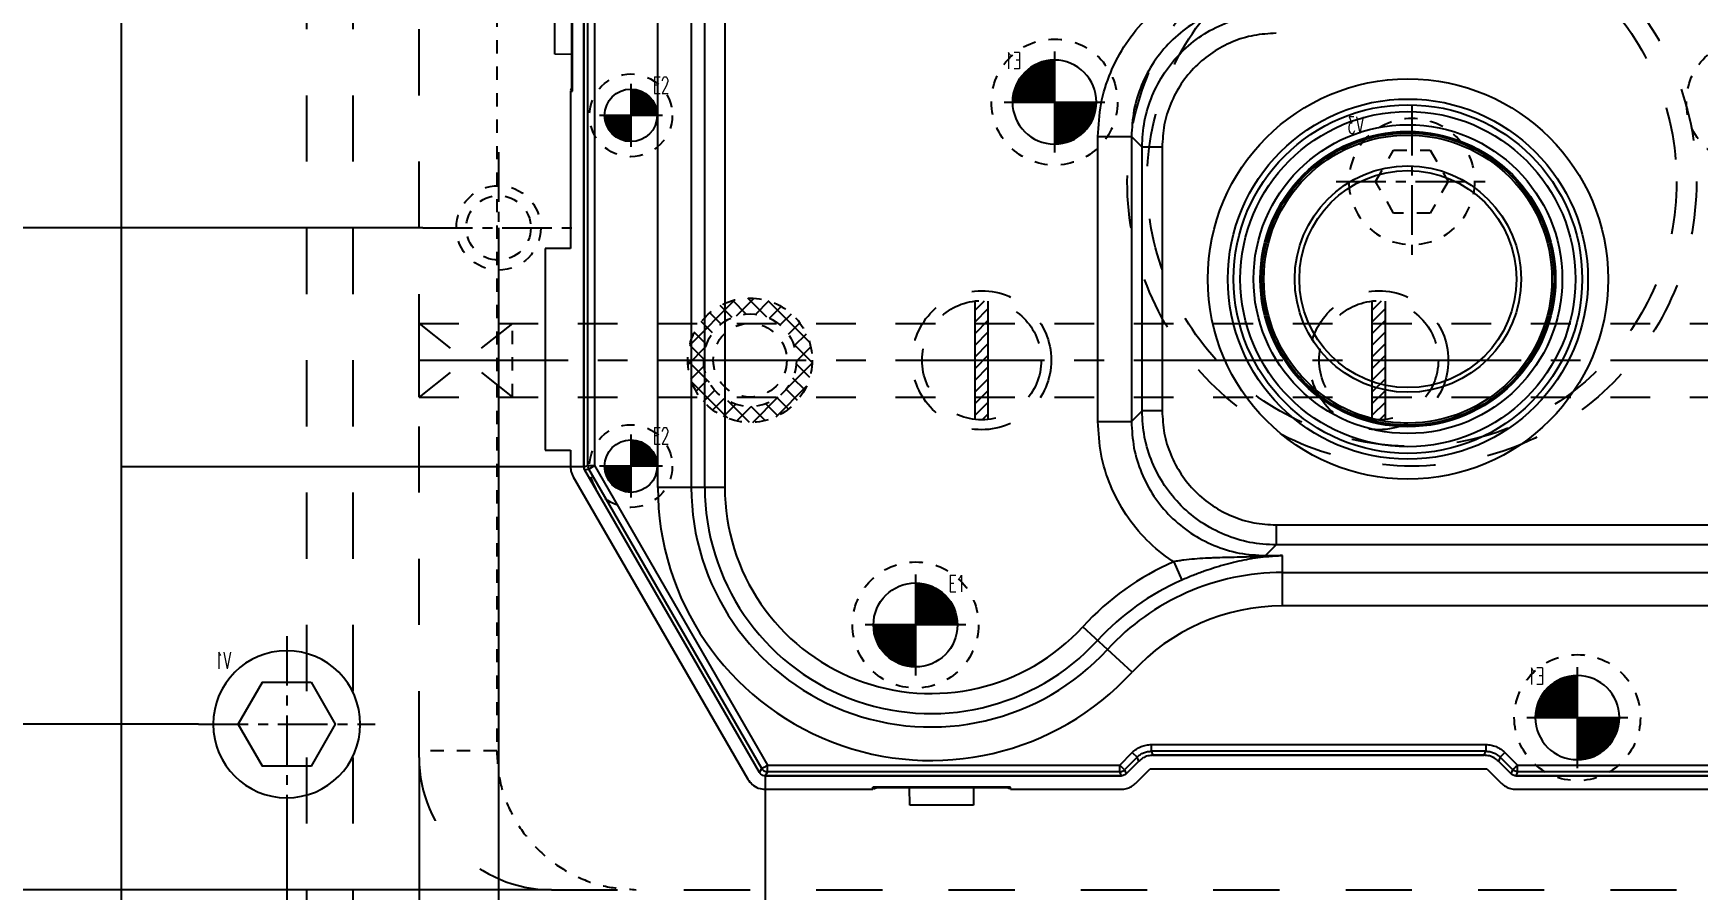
# Model space of a CAD drawing. Extents: x 14103 to 19353, y -3233 to 932.
# Drawn here: x 14366.6 to 14618.1, y -335.9 to -206.5 of the extents above; entities that cross this region are included whole.
import ezdxf
from ezdxf.enums import TextEntityAlignment as Align

# ---------------------------------------------------------------- set-up
doc = ezdxf.new("R2010")
doc.units = 0
doc.header["$LTSCALE"] = 20
doc.header["$MEASUREMENT"] = 0
doc.linetypes.add('CENTER', pattern=[0.6, 0.375, -0.075, 0.075, -0.075])
doc.linetypes.add('HIDDEN', pattern=[0.2, 0.1, -0.1])
doc.layers.get('0').update_dxf_attribs({"linetype": 'CONTINUOUS'})
doc.layers.get('DEFPOINTS').update_dxf_attribs({"linetype": 'CONTINUOUS'})
for name, color, linetype in [('4a', 7, 'CONTINUOUS'), ('CENTER', 1, 'CENTER'), ('DEFAULT_2', 8, 'HIDDEN'), ('DIM', 3, 'CONTINUOUS'), ('epin', 3, 'CONTINUOUS'), ('HIDDEN', 2, 'HIDDEN'), ('HOLD DOWN', 7, 'CONTINUOUS'), ('OIL', 7, 'CONTINUOUS'), ('SCREW', 7, 'CONTINUOUS'), ('SUP', 4, 'HIDDEN'), ('WATER', 9, 'HIDDEN')]:
    doc.layers.add(name, color=color, linetype=linetype)
doc.styles.add('lxy2', font='txt.shx', dxfattribs={"width": 0.6})
doc.dimstyles.new('10', dxfattribs={"dimtxt": 10, "dimasz": 5, "dimexe": 2.5, "dimexo": 0, "dimgap": 1, "dimtad": 0, "dimdsep": 46, "dimtxsty": 'lxy2', "dimcen": -3, "dimclrd": 113, "dimclre": 113, "dimclrt": 3, "dimazin": 2, "dimtfac": 1, "dimtofl": 0, "dimtmove": 0, "dimatfit": 3, "dimfxl": 1, "dimtolj": 1, "dimtzin": 0, "dimarcsym": 0})

# ---------------------------------------------------------------- blocks, each defined once
blk = doc.blocks.new('epin')
at = {"color": 0, "const_width": 0.5}
for points in [[(0.25, 0, 0.414214), (0, 0.25, 0.414214)], [(-0.25, 0, 0.414214), (0, -0.25, 0.414214)]]:
    blk.add_lwpolyline(points, format="xyb", dxfattribs=at)
at = {"color": 0, "linetype": 'ByBlock'}
blk.add_circle((0, 0), 0.5, dxfattribs=at)
at = {"layer": 'CENTER'}
for p, q in [((0, 0.6), (0, -0.6)), ((0.6, 0), (-0.6, 0))]:
    blk.add_line(p, q, dxfattribs=at)
blk = doc.blocks.new('AC_LXY_BLK520')
at = {"layer": 'epin', "xscale": 7.938000000000102, "yscale": 7.937999999999988, "zscale": 7.938}
blk.add_blockref('epin', (0, 0), dxfattribs=at)
at = {"layer": 'epin', "style": 'lxy2', "width": 0.6}
blk.add_text('E2', height=2.5, dxfattribs=at).set_placement((4.57, 4.57), align=Align.MIDDLE_CENTER)
blk = doc.blocks.new('AC_LXY_BLK547')
at = {"layer": 'epin', "xscale": 12.70000000000073, "yscale": 12.70000000000005, "zscale": 12.7}
blk.add_blockref('epin', (0, 0), dxfattribs=at)
at = {"layer": 'epin', "style": 'lxy2', "width": 0.6}
blk.add_text('E1', height=2.5, dxfattribs=at).set_placement((6.26, 6.26), align=Align.MIDDLE_CENTER)
blk = doc.blocks.new('AC_LXY_BLK549')
at = {"layer": 'epin', "xscale": 12.70000000000073, "yscale": 12.70000000000005, "zscale": 12.7}
blk.add_blockref('epin', (0, 0), dxfattribs=at)
at = {"layer": 'epin', "style": 'lxy2', "width": 0.6}
blk.add_text('E1', height=2.5, dxfattribs=at).set_placement((6.26, 6.26), align=Align.MIDDLE_CENTER)
blk = doc.blocks.new('*D158')
at = {"layer": 'DEFPOINTS', "color": 0}
for p in [(14749.94, 164.09), (14184.04, -235.91), (14425.51, -235.91)]:
    blk.add_point(p, dxfattribs=at)
at = {"layer": 'DIM', "color": 113, "lineweight": -2}
blk.add_line((14425.51, -235.91), (14184.04, -235.91), dxfattribs=at)
at = {"layer": 'DIM', "color": 3, "insert": (14176.04, -235.91), "char_height": 10, "attachment_point": 5, "style": 'lxy2'}
blk.add_mtext('\\A1;400', dxfattribs=at)
blk = doc.blocks.new('*D285')
at = {"layer": 'DEFPOINTS', "color": 0, "linetype": 'Continuous'}
for p in [(14749.94, 164.09), (14436.94, -235.91), (14436.94, -553.81)]:
    blk.add_point(p, dxfattribs=at)
at = {"layer": 'OIL', "color": 113, "linetype": 'Continuous', "lineweight": -2}
blk.add_line((14436.94, -235.91), (14436.94, -553.81), dxfattribs=at)
at = {"layer": 'OIL', "color": 3, "linetype": 'Continuous', "insert": (14436.94, -561.81), "char_height": 10, "attachment_point": 5, "rotation": 90, "style": 'lxy2'}
blk.add_mtext('\\A1;313', dxfattribs=at)
blk = doc.blocks.new('*D174')
at = {"layer": 'DEFPOINTS', "color": 0}
for p in [(14749.94, 164.09), (14184.04, -335.91), (14193.61, -335.91)]:
    blk.add_point(p, dxfattribs=at)
at = {"layer": 'DIM', "color": 113, "lineweight": -2}
blk.add_line((14193.61, -335.91), (14184.04, -335.91), dxfattribs=at)
at = {"layer": 'DIM', "color": 3, "insert": (14176.04, -335.91), "char_height": 10, "attachment_point": 5, "style": 'lxy2'}
blk.add_mtext('\\A1;500', dxfattribs=at)
blk = doc.blocks.new('*D173')
at = {"layer": 'DEFPOINTS', "color": 0}
for p in [(14749.94, 164.09), (14184.04, -380.91), (14399.94, -380.91)]:
    blk.add_point(p, dxfattribs=at)
at = {"layer": 'DIM', "color": 113, "lineweight": -2}
blk.add_line((14399.94, -380.91), (14184.04, -380.91), dxfattribs=at)
at = {"layer": 'DIM', "color": 3, "insert": (14175.04, -380.91), "char_height": 10, "attachment_point": 5, "style": 'lxy2'}
blk.add_mtext('\\A1;545', dxfattribs=at)
blk = doc.blocks.new('*D172')
at = {"layer": 'DEFPOINTS', "color": 0}
for p in [(14749.94, 164.09), (14184.04, -355.91), (14436.61, -355.91)]:
    blk.add_point(p, dxfattribs=at)
at = {"layer": 'DIM', "color": 113, "lineweight": -2}
blk.add_line((14436.61, -355.91), (14184.04, -355.91), dxfattribs=at)
at = {"layer": 'DIM', "color": 3, "insert": (14175.54, -355.91), "char_height": 10, "attachment_point": 5, "style": 'lxy2'}
blk.add_mtext('\\A1;520', dxfattribs=at)
blk = doc.blocks.new('*D171')
at = {"layer": 'DEFPOINTS', "color": 0}
for p in [(14749.94, 164.09), (14184.04, -310.91), (14391.61, -310.91)]:
    blk.add_point(p, dxfattribs=at)
at = {"layer": 'DIM', "color": 113, "lineweight": -2}
blk.add_line((14391.61, -310.91), (14184.04, -310.91), dxfattribs=at)
at = {"layer": 'DIM', "color": 3, "insert": (14175.04, -310.91), "char_height": 10, "attachment_point": 5, "style": 'lxy2'}
blk.add_mtext('\\A1;475', dxfattribs=at)
blk = doc.blocks.new('*D169')
at = {"layer": 'DEFPOINTS', "color": 0}
for p in [(14749.94, 164.09), (14184.04, -535.91), (14199.94, -535.91)]:
    blk.add_point(p, dxfattribs=at)
at = {"layer": 'DIM', "color": 113, "lineweight": -2}
blk.add_line((14199.94, -535.91), (14184.04, -535.91), dxfattribs=at)
at = {"layer": 'DIM', "color": 3, "insert": (14176.04, -535.91), "char_height": 10, "attachment_point": 5, "style": 'lxy2'}
blk.add_mtext('\\A1;700', dxfattribs=at)
blk = doc.blocks.new('*D168')
at = {"layer": 'DEFPOINTS', "color": 0, "linetype": 'Continuous'}
for p in [(14749.94, 164.09), (14499.94, -369.24), (14499.94, -553.81)]:
    blk.add_point(p, dxfattribs=at)
at = {"layer": 'OIL', "color": 113, "linetype": 'Continuous', "lineweight": -2}
blk.add_line((14499.94, -369.24), (14499.94, -553.81), dxfattribs=at)
at = {"layer": 'OIL', "color": 3, "linetype": 'Continuous', "insert": (14499.94, -562.31), "char_height": 10, "attachment_point": 5, "rotation": 90, "style": 'lxy2'}
blk.add_mtext('\\A1;250', dxfattribs=at)
blk = doc.blocks.new('*D167')
at = {"layer": 'DEFPOINTS', "color": 0, "linetype": 'Continuous'}
for p in [(14749.94, 164.09), (14449.94, -367.02), (14449.94, -553.81)]:
    blk.add_point(p, dxfattribs=at)
at = {"layer": 'OIL', "color": 113, "linetype": 'Continuous', "lineweight": -2}
blk.add_line((14449.94, -367.02), (14449.94, -553.81), dxfattribs=at)
at = {"layer": 'OIL', "color": 3, "linetype": 'Continuous', "insert": (14449.94, -561.81), "char_height": 10, "attachment_point": 5, "rotation": 90, "style": 'lxy2'}
blk.add_mtext('\\A1;300', dxfattribs=at)
blk = doc.blocks.new('*D166')
at = {"layer": 'DEFPOINTS', "color": 0, "linetype": 'Continuous'}
for p in [(14749.94, 164.09), (14199.94, -535.91), (14199.94, -553.81)]:
    blk.add_point(p, dxfattribs=at)
at = {"layer": 'OIL', "color": 113, "linetype": 'Continuous', "lineweight": -2}
blk.add_line((14199.94, -535.91), (14199.94, -553.81), dxfattribs=at)
at = {"layer": 'OIL', "color": 3, "linetype": 'Continuous', "insert": (14199.94, -562.31), "char_height": 10, "attachment_point": 5, "rotation": 90, "style": 'lxy2'}
blk.add_mtext('\\A1;550', dxfattribs=at)
blk = doc.blocks.new('*D165')
at = {"layer": 'DEFPOINTS', "color": 0, "linetype": 'Continuous'}
for p in [(14749.94, 164.09), (14244.94, -535.91), (14244.94, -553.81)]:
    blk.add_point(p, dxfattribs=at)
at = {"layer": 'OIL', "color": 113, "linetype": 'Continuous', "lineweight": -2}
blk.add_line((14244.94, -535.91), (14244.94, -553.81), dxfattribs=at)
at = {"layer": 'OIL', "color": 3, "linetype": 'Continuous', "insert": (14244.94, -562.31), "char_height": 10, "attachment_point": 5, "rotation": 90, "style": 'lxy2'}
blk.add_mtext('\\A1;505', dxfattribs=at)
blk = doc.blocks.new('*D164')
at = {"layer": 'DEFPOINTS', "color": 0, "linetype": 'Continuous'}
for p in [(14749.94, 164.09), (14404.94, -324.24), (14404.94, -553.81)]:
    blk.add_point(p, dxfattribs=at)
at = {"layer": 'OIL', "color": 113, "linetype": 'Continuous', "lineweight": -2}
blk.add_line((14404.94, -324.24), (14404.94, -553.81), dxfattribs=at)
at = {"layer": 'OIL', "color": 3, "linetype": 'Continuous', "insert": (14404.94, -562.81), "char_height": 10, "attachment_point": 5, "rotation": 90, "style": 'lxy2'}
blk.add_mtext('\\A1;345', dxfattribs=at)
blk = doc.blocks.new('*D163')
at = {"layer": 'DEFPOINTS', "color": 0, "linetype": 'Continuous'}
for p in [(14749.94, 164.09), (14379.94, -360.91), (14379.94, -553.81)]:
    blk.add_point(p, dxfattribs=at)
at = {"layer": 'OIL', "color": 113, "linetype": 'Continuous', "lineweight": -2}
blk.add_line((14379.94, -360.91), (14379.94, -553.81), dxfattribs=at)
at = {"layer": 'OIL', "color": 3, "linetype": 'Continuous', "insert": (14379.94, -562.31), "char_height": 10, "attachment_point": 5, "rotation": 90, "style": 'lxy2'}
blk.add_mtext('\\A1;370', dxfattribs=at)
blk = doc.blocks.new('*D161')
at = {"layer": 'DEFPOINTS', "color": 0}
for p in [(14749.94, 164.09), (14184.04, -335.91), (14444.94, -335.91)]:
    blk.add_point(p, dxfattribs=at)
at = {"layer": 'DIM', "color": 113, "lineweight": -2}
blk.add_line((14444.94, -335.91), (14184.04, -335.91), dxfattribs=at)
at = {"layer": 'DIM', "color": 3, "insert": (14176.04, -335.91), "char_height": 10, "attachment_point": 5, "style": 'lxy2'}
blk.add_mtext('\\A1;500', dxfattribs=at)
blk = doc.blocks.new('*D160')
at = {"layer": 'DEFPOINTS', "color": 0, "linetype": 'Continuous'}
for p in [(14749.94, 164.09), (14424.94, -315.91), (14424.94, -553.81)]:
    blk.add_point(p, dxfattribs=at)
at = {"layer": 'OIL', "color": 113, "linetype": 'Continuous', "lineweight": -2}
blk.add_line((14424.94, -315.91), (14424.94, -553.81), dxfattribs=at)
at = {"layer": 'OIL', "color": 3, "linetype": 'Continuous', "insert": (14424.94, -562.81), "char_height": 10, "attachment_point": 5, "rotation": 90, "style": 'lxy2'}
blk.add_mtext('\\A1;325', dxfattribs=at)
blk = doc.blocks.new('AC_LXY_BLK610')
at = {"layer": 'SCREW', "color": 1, "linetype": 'CENTER'}
for p, q in [((0, 13.33), (0, -13.34)), ((13.33, 0), (-13.34, 0))]:
    blk.add_line(p, q, dxfattribs=at)
at = {"layer": 'SCREW', "color": 0, "linetype": 'ByBlock'}
blk.add_lwpolyline([(-3.67, 6.35), (-7.33, 0), (-3.67, -6.35), (3.67, -6.35), (7.33, 0), (3.67, 6.35)], close=True, dxfattribs=at)
blk.add_circle((0, 0), 11.11, dxfattribs=at)
at = {"layer": 'SCREW', "style": 'lxy2', "width": 0.6}
blk.add_text('V1', height=2.5, dxfattribs=at).set_placement((9.63, 9.63), align=Align.MIDDLE_CENTER)
blk = doc.blocks.new('AC_LXY_BLK518')
at = {"layer": 'SCREW', "color": 1, "linetype": 'CENTER'}
for p, q in [((0, 11.43), (0, -11.43)), ((11.43, 0), (-11.43, 0))]:
    blk.add_line(p, q, dxfattribs=at)
at = {"layer": 'SCREW', "color": 2, "linetype": 'HIDDEN'}
blk.add_lwpolyline([(-2.75, 4.76), (-5.5, 0), (-2.75, -4.76), (2.75, -4.76), (5.5, 0), (2.75, 4.76)], close=True, dxfattribs=at)
blk.add_circle((0, 0), 9.52, dxfattribs=at)
at = {"layer": 'SCREW', "style": 'lxy2', "width": 0.6}
blk.add_text('V3', height=2.5, dxfattribs=at).set_placement((8.5, 8.5), align=Align.MIDDLE_CENTER)

msp = doc.modelspace()

# ---------------------------------------------------------------- hatches: boundary and pattern name
at = {"layer": 'WATER', "linetype": 'ByBlock'}
h = msp.add_hatch(dxfattribs=at)
h.set_pattern_fill('ANSI37', color=256, scale=15, angle=90, style=0)
h.set_pattern_definition([(135, (15216.2398, -15460.852), (-1.32582521, -1.32582521), []), (225, (15216.2398, -15460.852), (1.32582521, -1.32582521), [])])
edge = h.paths.add_edge_path(flags=16)
edge.add_arc((14474.946, -255.91), 7, 0, 360)
edge = h.paths.add_edge_path()
edge.add_arc((14474.946, -255.91), 9.396, 0, 360)
at = {"layer": 'WATER', "linetype": 'Continuous'}
h = msp.add_hatch(dxfattribs=at)
h.set_pattern_fill('ANSI31', color=4, scale=10, style=0)
h.set_pattern_definition([(45, (13074.4322, 1424.9012), (-0.8838835, 0.8838835), [])])
h.paths.add_polyline_path([(14510.942, -246.965, 0.0278424), (14509.942, -246.91), (14509.942, -250.35), (14510.942, -250.35)])
h.paths.add_polyline_path([(14509.942, -246.91, 0.0278424), (14508.942, -246.965), (14508.942, -250.35), (14509.942, -250.35)])
h.paths.add_polyline_path([(14509.942, -250.35), (14508.942, -250.35), (14508.942, -255.91), (14509.942, -255.91)])
h.paths.add_polyline_path([(14510.942, -250.35), (14509.942, -250.35), (14509.942, -255.91), (14510.942, -255.91)])
h.paths.add_polyline_path([(14510.942, -255.91), (14509.942, -255.91), (14509.942, -261.47), (14510.942, -261.47)])
h.paths.add_polyline_path([(14509.942, -255.91), (14508.942, -255.91), (14508.942, -261.47), (14509.942, -261.47)])
h.paths.add_polyline_path([(14509.942, -261.47), (14508.942, -261.47), (14508.942, -264.854, 0.0278424), (14509.942, -264.91)])
h.paths.add_polyline_path([(14510.942, -261.47), (14509.942, -261.47), (14509.942, -264.91, 0.0278424), (14510.942, -264.854)])
h = msp.add_hatch(dxfattribs=at)
h.set_pattern_fill('ANSI31', color=4, scale=10, style=0)
h.set_pattern_definition([(45, (13134.4322, 1424.9012), (-0.8838835, 0.8838835), [])])
h.paths.add_polyline_path([(14570.942, -246.965, 0.0278424), (14569.942, -246.91), (14569.942, -250.35), (14570.942, -250.35)])
h.paths.add_polyline_path([(14569.942, -246.91, 0.0278424), (14568.942, -246.965), (14568.942, -250.35), (14569.942, -250.35)])
h.paths.add_polyline_path([(14569.942, -250.35), (14568.942, -250.35), (14568.942, -255.91), (14569.942, -255.91)])
h.paths.add_polyline_path([(14570.942, -250.35), (14569.942, -250.35), (14569.942, -255.91), (14570.942, -255.91)])
h.paths.add_polyline_path([(14570.942, -255.91), (14569.942, -255.91), (14569.942, -261.47), (14570.942, -261.47)])
h.paths.add_polyline_path([(14569.942, -255.91), (14568.942, -255.91), (14568.942, -261.47), (14569.942, -261.47)])
h.paths.add_polyline_path([(14569.942, -261.47), (14568.942, -261.47), (14568.942, -264.854, 0.0278424), (14569.942, -264.91)])
h.paths.add_polyline_path([(14570.942, -261.47), (14569.942, -261.47), (14569.942, -264.91, 0.0278424), (14570.942, -264.854)])

# ---------------------------------------------------------------- linework, layer by layer
at = {"layer": '4a', "color": 4, "linetype": 'Continuous'}
for p, q in [((14461.01, -275.115), (14461.01, 44.32)), ((14466.072, 44.32), (14466.072, -275.115)), ((14449.846, -272), (14449.846, 41.815)), ((14450.449, -271.838), (14450.449, 41.815)), ((14451.464, 41.815), (14451.464, -271.838)), ((14468.099, -275.115), (14468.099, 42.293)), ((14471.137, 42.293), (14471.137, -275.115)), ((14448.01, -214.77), (14448.01, -194.953)), ((14448.108, -215.261), (14448.108, -194.462)), ((14445.432, -209.687), (14445.432, -200.036)), ((14448.01, -209.695), (14445.432, -209.687)), ((14447.814, -215.261), (14447.814, -239.019)), ((14447.814, -215.261), (14448.108, -215.261)), ((14447.855, -215.16), (14448.01, -214.77)), ((14527.51, -265.174), (14527.51, -222.126)), ((14527.51, -222.126), (14532.572, -222.126)), ((14532.572, -222.126), (14532.572, -265.174)), ((14534.173, -223.727), (14532.572, -222.126)), ((14534.173, -263.573), (14534.173, -223.727)), ((14537.211, -223.727), (14534.173, -223.727)), ((14537.211, -223.727), (14537.211, -263.573)), ((14443.986, -239.019), (14443.986, -269.52)), ((14447.814, -239.019), (14443.986, -239.019)), ((14532.572, -265.174), (14534.173, -263.573)), ((14537.211, -263.573), (14534.173, -263.573)), ((14527.51, -265.174), (14532.572, -265.174)), ((14443.986, -269.52), (14447.814, -269.52)), ((14447.814, -269.52), (14447.814, -272.001)), ((14448.222, -273.522), (14474.601, -319.212)), ((14449.846, -272), (14450.449, -271.838)), ((14450.585, -272.345), (14449.982, -272.507)), ((14476.36, -318.195), (14449.982, -272.507)), ((14450.449, -271.838), (14451.464, -271.838)), ((14450.585, -272.345), (14451.464, -271.838)), ((14476.708, -317.592), (14450.585, -272.345)), ((14451.464, -271.838), (14477.587, -317.084)), ((14471.137, -275.115), (14461.01, -275.115)), ((14554.424, -280.786), (14643.956, -280.786)), ((14554.424, -280.786), (14554.424, -283.823)), ((14554.424, -283.823), (14552.823, -285.425)), ((14640.918, -283.823), (14554.424, -283.823)), ((14538.952, -286.359), (14540.172, -289.141)), ((14552.823, -285.523), (14552.823, -285.425)), ((14552.823, -285.425), (14555.383, -285.425)), ((14555.383, -293.042), (14555.383, -285.425)), ((14555.383, -287.98), (14712.064, -287.98)), ((14712.064, -293.042), (14555.383, -293.042)), ((14532.694, -303.017), (14525.232, -296.171)), ((14535.576, -313.979), (14586.116, -313.979)), ((14535.576, -313.979), (14535.576, -314.993)), ((14586.116, -313.979), (14586.116, -314.993)), ((14530.797, -317.084), (14532.702, -315.173)), ((14533.42, -315.889), (14531.516, -317.8)), ((14533.671, -316.492), (14531.767, -318.404)), ((14532.702, -315.173), (14533.42, -315.889)), ((14533.671, -316.492), (14533.42, -315.889)), ((14586.116, -314.993), (14535.576, -314.993)), ((14535.576, -314.993), (14535.827, -315.597)), ((14585.865, -315.597), (14535.827, -315.597)), ((14585.865, -315.597), (14586.116, -314.993)), ((14588.272, -315.889), (14588.021, -316.492)), ((14589.925, -318.404), (14588.021, -316.492)), ((14588.991, -315.173), (14588.272, -315.889)), ((14590.176, -317.8), (14588.272, -315.889)), ((14588.991, -315.173), (14590.895, -317.084)), ((14476.36, -318.195), (14476.708, -317.592)), ((14477.587, -318.099), (14477.238, -318.703)), ((14531.048, -318.703), (14477.238, -318.703)), ((14477.587, -317.084), (14530.797, -317.084)), ((14477.587, -318.099), (14477.587, -317.084)), ((14530.797, -318.099), (14477.587, -318.099)), ((14531.516, -317.8), (14530.797, -317.084)), ((14530.797, -318.099), (14530.797, -317.084)), ((14531.048, -318.703), (14530.797, -318.099)), ((14531.516, -317.8), (14531.767, -318.404)), ((14533.205, -319.838), (14535.407, -317.628)), ((14535.407, -317.628), (14586.285, -317.628)), ((14586.285, -317.628), (14588.487, -319.838)), ((14589.925, -318.404), (14590.176, -317.8)), ((14590.895, -318.099), (14590.644, -318.703)), ((14631.341, -318.703), (14590.644, -318.703)), ((14590.895, -317.084), (14631.091, -317.084)), ((14590.895, -318.099), (14590.895, -317.084)), ((14631.091, -318.099), (14590.895, -318.099)), ((14477.237, -320.734), (14493.491, -320.734)), ((14514.291, -320.44), (14493.491, -320.44)), ((14493.491, -320.734), (14493.491, -320.44)), ((14493.593, -320.693), (14493.982, -320.538)), ((14513.8, -320.538), (14493.982, -320.538)), ((14499.065, -323.116), (14499.057, -320.538)), ((14508.725, -320.538), (14508.716, -323.116)), ((14514.189, -320.693), (14513.8, -320.538)), ((14514.291, -320.734), (14514.291, -320.44)), ((14514.291, -320.734), (14531.049, -320.734)), ((14590.643, -320.734), (14631.342, -320.734)), ((14508.716, -323.116), (14499.065, -323.116))]:
    msp.add_line(p, q, dxfattribs=at)
msp.add_lwpolyline([(14450.585, -272.345), (14450.511, -272.185), (14450.465, -272.014), (14450.449, -271.838)], dxfattribs=at)
for radius in [30.244, 27.207, 26.335, 25.323, 23.327, 22.313, 22.072, 21.762, 17.105, 16.4]:
    msp.add_circle((14574.347, -243.65), radius, dxfattribs=at)
for centre, radius, start, end in [((14502.282, -275.115), 41.272, 180, 317.46377), ((14502.282, -275.115), 36.21, 180, 317.46377), ((14502.282, -275.115), 34.183, 180, 317.46377), ((14502.282, -275.115), 31.145, 180, 317.46377), ((14555.383, -323.835), 40.92, 113.67528, 137.46377), ((14555.383, -323.835), 37.882, 113.67528, 137.46377), ((14555.383, -323.835), 35.855, 90, 137.46377), ((14555.383, -323.835), 30.792, 90, 137.46377)]:
    msp.add_arc(centre, radius, start, end, dxfattribs=at)
for points in [[(14527.51, -222.126), (14527.995, -217.181), (14529.434, -212.429), (14531.771, -208.053), (14534.916, -204.219), (14538.75, -201.073), (14543.127, -198.737), (14547.878, -197.298), (14552.823, -196.812)], [(14552.823, -201.875), (14548.863, -202.259), (14545.058, -203.407), (14541.555, -205.274), (14538.488, -207.79), (14535.972, -210.858), (14534.104, -214.361), (14532.957, -218.165), (14532.572, -222.126)], [(14534.173, -223.727), (14534.565, -219.773), (14535.718, -215.974), (14537.588, -212.474), (14540.105, -209.407), (14543.172, -206.891), (14546.672, -205.02), (14550.471, -203.867), (14554.424, -203.476)], [(14554.424, -206.514), (14551.062, -206.844), (14547.831, -207.822), (14544.855, -209.411), (14542.248, -211.55), (14540.109, -214.157), (14538.52, -217.133), (14537.541, -220.364), (14537.211, -223.727)], [(14554.424, -283.823), (14550.471, -283.432), (14546.672, -282.279), (14543.172, -280.409), (14540.105, -277.892), (14537.588, -274.825), (14535.718, -271.325), (14534.565, -267.526), (14534.173, -263.573)], [(14537.211, -263.573), (14537.541, -266.935), (14538.52, -270.166), (14540.109, -273.142), (14542.248, -275.749), (14544.855, -277.888), (14547.831, -279.477), (14551.062, -280.456), (14554.424, -280.786)], [(14538.952, -286.359), (14538.75, -286.226), (14534.916, -283.081), (14531.771, -279.247), (14529.434, -274.87), (14527.995, -270.119), (14527.51, -265.174)], [(14532.572, -265.174), (14532.957, -269.134), (14534.104, -272.938), (14535.972, -276.441), (14538.488, -279.509), (14541.555, -282.025), (14545.058, -283.892), (14548.863, -285.04), (14552.823, -285.425)], [(14447.814, -272.001), (14447.861, -272.529), (14447.998, -273.041), (14448.222, -273.522)], [(14449.982, -272.507), (14449.861, -272.176), (14449.898, -272.027)], [(14552.823, -285.523), (14552.301, -285.549), (14551.804, -285.572), (14551.322, -285.594), (14550.849, -285.613), (14549.92, -285.646), (14549.007, -285.673), (14547.219, -285.718), (14545.47, -285.764), (14545.038, -285.778), (14544.608, -285.794), (14543.758, -285.833), (14542.104, -285.944), (14540.498, -286.115), (14539.715, -286.228), (14538.952, -286.359)], [(14553.011, -285.576), (14552.605, -285.621), (14552.209, -285.67), (14551.821, -285.723), (14551.436, -285.78), (14550.684, -285.906), (14549.932, -286.047), (14548.409, -286.375), (14546.848, -286.771), (14546.448, -286.882), (14546.046, -286.998), (14545.232, -287.243), (14543.583, -287.791), (14541.89, -288.425), (14541.03, -288.774), (14540.172, -289.141)], [(14555.383, -285.425), (14554.103, -285.462), (14552.823, -285.523)], [(14552.823, -285.523), (14553.011, -285.576)], [(14553.011, -285.576), (14554.197, -285.482), (14555.383, -285.425)], [(14532.702, -315.173), (14533.317, -314.666), (14534.02, -314.289), (14534.783, -314.057), (14535.576, -313.979)], [(14586.116, -313.979), (14586.909, -314.057), (14587.672, -314.289), (14588.375, -314.666), (14588.991, -315.173)], [(14533.42, -315.889), (14533.882, -315.508), (14534.409, -315.226), (14534.981, -315.052), (14535.576, -314.993)], [(14535.827, -315.597), (14535.038, -315.701), (14534.302, -316.007), (14533.671, -316.492)], [(14588.021, -316.492), (14587.39, -316.007), (14586.655, -315.701), (14585.865, -315.597)], [(14586.116, -314.993), (14586.711, -315.052), (14587.283, -315.226), (14587.81, -315.508), (14588.272, -315.889)], [(14474.601, -319.212), (14475.281, -320.022), (14476.196, -320.55), (14477.237, -320.734)], [(14477.238, -318.703), (14476.891, -318.641), (14476.586, -318.465), (14476.36, -318.195)], [(14476.704, -317.584), (14477.16, -317.335), (14477.587, -317.084)], [(14476.708, -317.592), (14477.079, -317.957), (14477.587, -318.099)], [(14530.797, -318.099), (14531.059, -318.064), (14531.307, -317.961), (14531.516, -317.8)], [(14531.767, -318.404), (14531.556, -318.566), (14531.311, -318.668), (14531.048, -318.703)], [(14590.644, -318.703), (14590.381, -318.668), (14590.136, -318.566), (14589.925, -318.404)], [(14590.168, -317.792), (14590.548, -317.437), (14590.895, -317.084)], [(14590.176, -317.8), (14590.895, -318.099)], [(14531.049, -320.734), (14531.839, -320.63), (14532.574, -320.324), (14533.205, -319.838)], [(14588.487, -319.838), (14589.118, -320.324), (14589.854, -320.63), (14590.643, -320.734)]]:
    msp.add_spline(points, degree=3, dxfattribs=at)
at = {"layer": 'DEFAULT_2', "color": 8, "linetype": 'HIDDEN'}
for p, q in [((14436.666, 56.447), (14436.666, -314.91)), ((14436.666, -314.91), (14424.942, -314.91))]:
    msp.add_line(p, q, dxfattribs=at)
msp.add_spline([(14436.666, -314.91), (14437.179, -319.518), (14438.749, -324.013), (14441.28, -328.022), (14444.569, -331.302), (14448.59, -333.826), (14453.105, -335.395), (14457.746, -335.91)], degree=3, dxfattribs=at)
at = {"layer": 'epin', "linetype": 'HIDDEN'}
for centre, radius in [((14520.942, -216.91), 9.525), ((14625.942, -216.91), 9.525), ((14456.942, -218.91), 6.25), ((14456.942, -271.91), 6.25), ((14499.942, -295.91), 9.525), ((14599.942, -309.91), 9.525)]:
    msp.add_circle(centre, radius, dxfattribs=at)
at = {"layer": 'HIDDEN', "ltscale": 5}
for p, q in [((14407.942, 864.09), (14407.942, -535.91)), ((14414.942, 864.09), (14414.942, -535.91))]:
    msp.add_line(p, q, dxfattribs=at)
at = {"layer": 'HOLD DOWN', "color": 0, "linetype": 'ByBlock'}
for p, q in [((14379.942, 114.09), (14379.942, -360.91)), ((14449.846, 41.815), (14449.846, -272)), ((14476.36, -318.195), (14449.982, -272.507)), ((14533.671, -316.492), (14531.767, -318.404)), ((14535.827, -315.597), (14585.865, -315.597)), ((14589.925, -318.404), (14588.021, -316.492)), ((14477.238, -318.703), (14531.048, -318.703)), ((14477.238, -318.703), (14477.238, -380.91)), ((14590.644, -318.703), (14631.341, -318.703))]:
    msp.add_line(p, q, dxfattribs=at)
at = {"layer": 'HOLD DOWN', "color": 6, "linetype": 'HIDDEN', "ltscale": 5}
for p, q in [((14424.942, -315.91), (14424.942, 69.09)), ((14444.942, -335.91), (15054.942, -335.91))]:
    msp.add_line(p, q, dxfattribs=at)
at = {"layer": 'HOLD DOWN', "color": 0, "linetype": 'Continuous'}
msp.add_line((14449.846, -272), (14379.942, -272), dxfattribs=at)
at = {"layer": 'HOLD DOWN', "color": 6, "linetype": 'HIDDEN', "ltscale": 5}
msp.add_arc((14444.942, -315.91), 20, 180, 270, dxfattribs=at)
at = {"layer": 'HOLD DOWN', "color": 0, "linetype": 'ByBlock'}
for points in [[(14449.982, -272.507), (14449.861, -272.177), (14449.846, -272)], [(14535.827, -315.597), (14535.036, -315.701), (14534.299, -316.009), (14533.671, -316.492)], [(14588.021, -316.492), (14587.389, -316.006), (14586.651, -315.7), (14585.865, -315.597)], [(14477.238, -318.703), (14476.89, -318.641), (14476.584, -318.463), (14476.36, -318.195)], [(14531.767, -318.404), (14531.556, -318.566), (14531.31, -318.668), (14531.048, -318.703)], [(14590.644, -318.703), (14590.381, -318.668), (14590.135, -318.565), (14589.925, -318.404)]]:
    msp.add_spline(points, degree=3, dxfattribs=at)
at = {"layer": 'SCREW', "color": 1, "linetype": 'CENTER'}
for p, q in [((14436.942, -224.48), (14436.942, -247.34)), ((14425.512, -235.91), (14448.372, -235.91))]:
    msp.add_line(p, q, dxfattribs=at)
at = {"layer": 'SCREW', "color": 2, "linetype": 'HIDDEN'}
for radius in [6.375, 4.875]:
    msp.add_circle((14436.942, -235.91), radius, dxfattribs=at)
at = {"layer": 'SUP', "color": 6, "ltscale": 4}
for radius in [43, 40]:
    msp.add_circle((14574.942, -228.91), radius, dxfattribs=at)
at = {"layer": 'WATER', "color": 4, "linetype": 'ByBlock'}
for p, q in [((14508.942, -264.854), (14508.942, -246.965)), ((14510.942, -264.854), (14510.942, -246.965)), ((14568.942, -264.854), (14568.942, -246.965)), ((14570.942, -264.854), (14570.942, -246.965))]:
    msp.add_line(p, q, dxfattribs=at)
at = {"layer": 'WATER', "linetype": 'HIDDEN', "ltscale": 3}
for p, q in [((14424.942, -250.35), (15074.942, -250.35)), ((14439.042, -250.35), (14424.942, -261.47)), ((14424.942, -250.35), (14439.042, -261.47)), ((14424.942, -261.47), (14424.942, -250.35)), ((14424.942, -261.47), (15074.942, -261.47))]:
    msp.add_line(p, q, dxfattribs=at)
at = {"layer": 'WATER'}
msp.add_line((14439.042, -261.47), (14439.042, -250.35), dxfattribs=at)
at = {"layer": 'WATER', "color": 1, "linetype": 'CENTER', "ltscale": 3}
msp.add_line((14424.942, -255.91), (15080.502, -255.91), dxfattribs=at)
at = {"layer": 'WATER', "ltscale": 3}
for centre in [(14509.942, -255.91), (14569.942, -255.91)]:
    msp.add_circle(centre, 10.5, dxfattribs=at)
at = {"layer": 'WATER'}
for radius in [9.396, 7, 5.56]:
    msp.add_circle((14474.946, -255.91), radius, dxfattribs=at)
at = {"layer": 'WATER', "linetype": 'HIDDEN', "ltscale": 3}
for centre in [(14509.942, -255.91), (14569.942, -255.91)]:
    msp.add_circle(centre, 9, dxfattribs=at)

# ---------------------------------------------------------------- block references
at = {"layer": 'epin', "xscale": -1}
for p in [(14520.942, -216.91), (14599.942, -309.91)]:
    msp.add_blockref('AC_LXY_BLK547', p, dxfattribs=at)
at = {"layer": 'epin'}
for name, p in [('AC_LXY_BLK520', (14456.942, -218.91)), ('AC_LXY_BLK520', (14456.942, -271.91)), ('AC_LXY_BLK549', (14499.942, -295.91))]:
    msp.add_blockref(name, p, dxfattribs=at)
at = {"layer": 'SCREW', "xscale": -1}
for name, p in [('AC_LXY_BLK518', (14574.942, -228.91)), ('AC_LXY_BLK610', (14404.942, -310.91))]:
    msp.add_blockref(name, p, dxfattribs=at)

# ---------------------------------------------------------------- dimensions: what is measured, and where the dimension line sits
at = {"layer": 'DIM'}
for feature_location, offset, picture, middle in [((14399.942, -380.91), (-215.902, 0), '*D173', (14175.04, -380.91)), ((14391.607, -310.91), (-207.567, 0), '*D171', (14175.04, -310.91)), ((14436.607, -355.91), (-252.567, 0), '*D172', (14175.54, -355.91)), ((14425.512, -235.91), (-241.472, 0), '*D158', (14176.04, -235.91)), ((14193.609, -335.91), (-9.568, 0), '*D174', (14176.04, -335.91)), ((14199.942, -535.91), (-15.902, 0), '*D169', (14176.04, -535.91)), ((14444.942, -335.91), (-260.902, 0), '*D161', (14176.04, -335.91))]:
    dim = msp.add_ordinate_dim(feature_location=feature_location, offset=offset, dtype=0, origin=(14749.942, 164.09), dimstyle='10', dxfattribs=at)
    dim.commit()
    dim.dimension.update_dxf_attribs({"geometry": picture, "text_midpoint": middle})
at = {"layer": 'OIL', "color": 4, "linetype": 'Continuous'}
for feature_location, offset, picture, middle in [((14199.942, -535.91), (0, -17.904), '*D166', (14199.942, -562.314)), ((14244.942, -535.91), (0, -17.904), '*D165', (14244.942, -562.314)), ((14379.942, -360.91), (0, -192.904), '*D163', (14379.942, -562.314)), ((14404.942, -324.245), (0, -229.569), '*D164', (14404.942, -562.814)), ((14424.942, -315.91), (0, -237.904), '*D160', (14424.942, -562.814)), ((14436.942, -235.91), (0, -317.904), '*D285', (14436.942, -561.814)), ((14449.942, -367.022), (0, -186.791), '*D167', (14449.942, -561.814)), ((14499.942, -369.245), (0, -184.569), '*D168', (14499.942, -562.314))]:
    dim = msp.add_ordinate_dim(feature_location=feature_location, offset=offset, dtype=1, origin=(14749.942, 164.09), dimstyle='10', dxfattribs=at)
    dim.commit()
    dim.dimension.update_dxf_attribs({"geometry": picture, "text_midpoint": middle})

doc.saveas('drawing.dxf')
